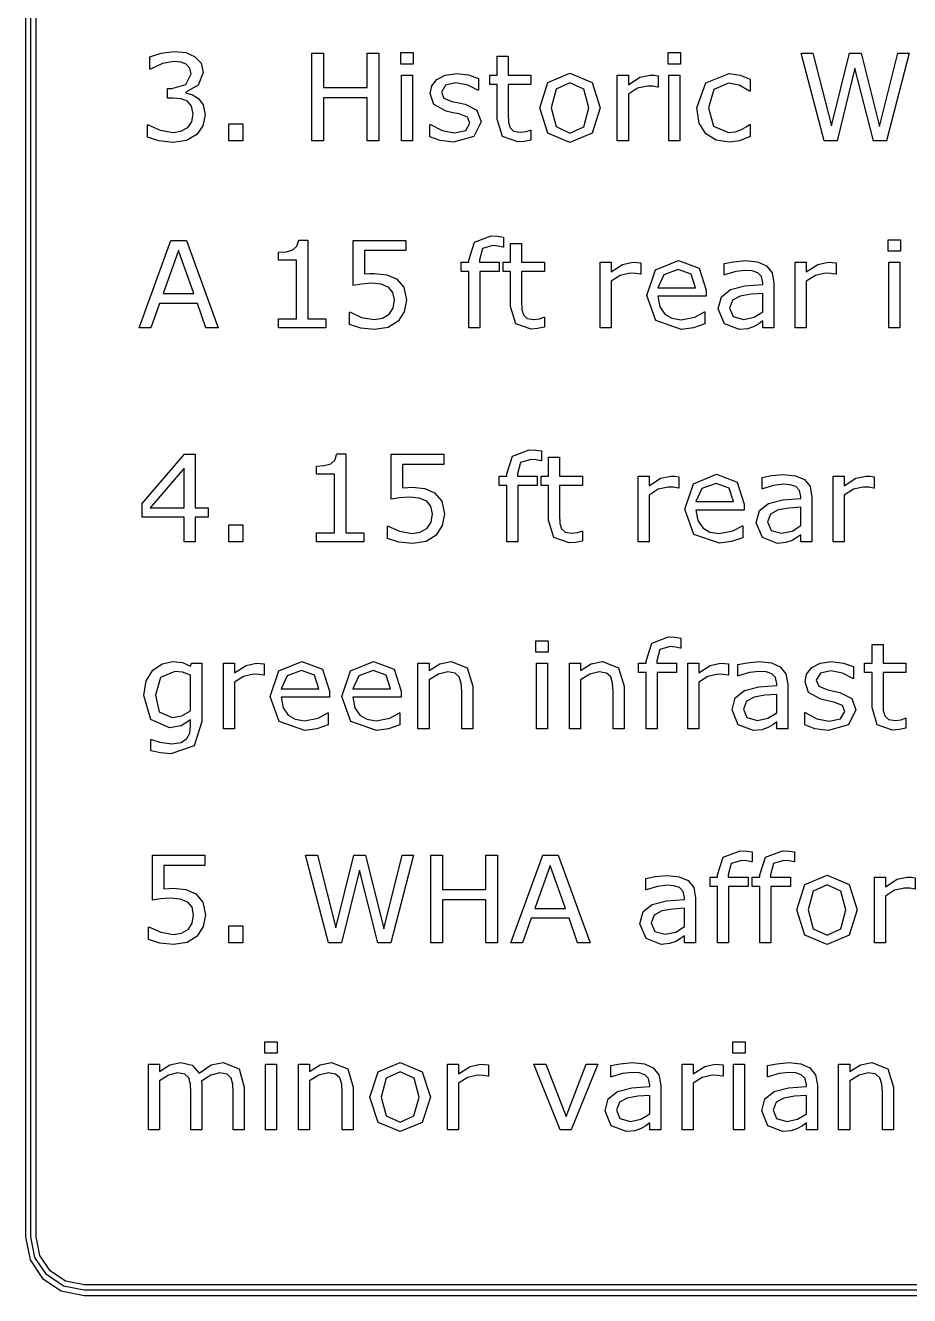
# Model space of a CAD drawing. Extents: x -17 to 192, y 167 to 459.
# Drawn here: x 4.66 to 22.17, y 238.02 to 263.16 of the extents above; entities that cross this region are included whole.
import ezdxf

# ---------------------------------------------------------------- set-up
doc = ezdxf.new("R2010")
doc.units = 0

msp = doc.modelspace()

# ---------------------------------------------------------------- linework, layer by layer
at = {"layer": 'Layer 1', "color": 7}
for points in [[(5.820826, 285.32699), (5.367594, 285.235512), (4.997523, 284.986025), (4.748036, 284.615954), (4.656557, 284.162722), (4.656557, 239.183612), (4.748036, 238.73038), (4.997523, 238.360309), (5.367594, 238.110822), (5.820826, 238.019344), (85.195726, 238.019344), (85.648958, 238.110822), (86.019029, 238.360309), (86.268516, 238.73038), (86.359994, 239.183612), (86.359994, 284.162722), (86.268516, 284.615954), (86.019029, 284.986025), (85.648958, 285.235512), (85.195726, 285.32699), (5.820826, 285.32699)], [(5.820826, 285.221054), (85.195726, 285.221054), (85.608442, 285.13814), (85.94476, 284.911756), (86.171144, 284.575438), (86.254058, 284.162722), (86.254058, 239.183612), (86.171144, 238.770896), (85.94476, 238.434578), (85.608442, 238.208194), (85.195726, 238.12528), (5.820826, 238.12528), (5.40811, 238.208194), (5.071792, 238.434578), (4.845408, 238.770896), (4.762494, 239.183612), (4.762494, 284.162722), (4.845408, 284.575438), (5.071792, 284.911756), (5.40811, 285.13814), (5.820826, 285.221054), (5.820826, 285.221054)], [(5.820826, 285.115118), (85.195726, 285.115118), (85.567927, 285.040769), (85.870492, 284.837488), (86.073773, 284.534923), (86.148122, 284.162722), (86.148122, 239.183612), (86.073773, 238.811411), (85.870492, 238.508846), (85.567927, 238.305565), (85.195726, 238.231216), (5.820826, 238.231216), (5.448625, 238.305565), (5.14606, 238.508846), (4.942779, 238.811411), (4.868431, 239.183612), (4.868431, 284.162722), (4.942779, 284.534923), (5.14606, 284.837488), (5.448625, 285.040769), (5.820826, 285.115118), (5.820826, 285.115118)], [(8.086059, 261.713087), (8.177914, 261.587514), (8.213959, 261.392177), (8.170938, 261.174748), (8.050015, 261.002666), (7.844214, 260.881744), (7.586091, 260.843374), (7.302387, 260.878256), (7.073332, 260.95267), (7.073332, 261.195677), (7.090773, 261.195677), (7.323317, 261.087544), (7.58144, 261.044523), (7.737245, 261.068944), (7.870957, 261.141032), (7.950022, 261.253816), (7.976764, 261.409621), (7.946534, 261.563098), (7.865143, 261.659604), (7.738407, 261.708439), (7.577952, 261.722382), (7.473307, 261.722382), (7.473307, 261.915393), (7.554698, 261.915393), (7.836076, 261.988643), (7.941883, 262.20491), (7.91514, 262.314204), (7.840726, 262.392108), (7.733756, 262.433965), (7.604695, 262.44558), (7.369826, 262.406049), (7.134957, 262.294426), (7.123328, 262.294426), (7.123328, 262.537435), (7.343082, 262.611849), (7.610507, 262.646732), (7.833749, 262.623475), (8.008157, 262.549061), (8.134893, 262.414185), (8.177913, 262.229313), (8.075594, 261.977004), (7.836074, 261.842127), (7.836074, 261.825855), (7.963973, 261.786321), (8.086059, 261.713071), (8.086059, 261.713087)], [(11.653279, 260.879418), (11.423061, 260.879418), (11.423061, 261.727039), (10.559161, 261.727039), (10.559161, 260.879418), (10.328943, 260.879418), (10.328943, 262.610706), (10.559161, 262.610706), (10.559161, 261.931678), (11.423061, 261.931678), (11.423061, 262.610706), (11.653279, 262.610706), (11.653279, 260.879418)], [(12.335795, 262.395603), (12.089299, 262.395603), (12.089299, 262.622332), (12.335795, 262.622332), (12.335795, 262.395603)], [(14.66937, 260.891046), (14.534495, 260.864302), (14.405433, 260.853851), (14.103127, 260.960822), (13.999645, 261.303822), (13.999645, 261.994479), (13.851979, 261.994479), (13.851979, 262.178187), (13.999645, 262.178187), (13.999645, 262.551421), (14.218236, 262.551421), (14.218236, 262.178187), (14.66937, 262.178187), (14.66937, 261.994479), (14.218236, 261.994479), (14.218236, 261.402655), (14.222887, 261.242198), (14.255443, 261.13523), (14.325206, 261.066629), (14.462407, 261.0457), (14.574028, 261.060808), (14.657744, 261.08755), (14.669372, 261.08755), (14.66937, 260.891046)], [(17.629651, 262.395603), (17.383155, 262.395603), (17.383155, 262.622332), (17.629651, 262.622332), (17.629651, 262.395603)], [(22.158439, 262.610706), (21.708467, 260.879418), (21.449181, 260.879418), (21.08525, 262.316538), (20.729458, 260.879418), (20.475985, 260.879418), (20.017874, 262.610706), (20.253906, 262.610706), (20.617837, 261.171261), (20.975954, 262.610706), (21.209661, 262.610706), (21.571266, 261.157307), (21.932871, 262.610706), (22.158439, 262.610706)], [(12.321842, 260.879418), (12.103251, 260.879418), (12.103251, 262.178174), (12.321842, 262.178174), (12.321842, 260.879418)], [(13.682222, 261.253814), (13.534557, 260.961971), (13.13342, 260.848025), (12.86832, 260.881744), (12.66717, 260.957319), (12.66717, 261.202654), (12.678798, 261.202654), (12.909016, 261.078242), (13.152024, 261.032897), (13.377592, 261.079406), (13.458982, 261.225908), (13.414799, 261.342179), (13.245042, 261.409619), (13.122956, 261.43404), (12.986918, 261.464271), (12.74391, 261.596822), (12.672984, 261.813086), (12.705541, 261.96424), (12.806697, 262.090975), (12.971803, 262.177018), (13.19737, 262.209572), (13.432239, 262.180505), (13.631064, 262.111904), (13.631064, 261.878198), (13.619436, 261.878198), (13.41596, 261.981681), (13.181091, 262.0247), (12.978778, 261.978192), (12.896225, 261.842154), (12.946222, 261.721231), (13.104351, 261.654956), (13.239227, 261.62705), (13.3648, 261.601465), (13.59967, 261.481707), (13.682222, 261.253814), (13.682222, 261.253814)], [(16.040215, 261.528215), (15.877435, 261.027084), (15.441415, 260.843374), (15.003071, 261.027084), (14.841453, 261.528215), (15.003071, 262.029346), (15.441415, 262.214218), (15.877435, 262.029346), (16.040215, 261.528215), (16.040215, 261.528215)], [(15.814648, 261.528215), (15.715817, 261.902611), (15.441415, 262.025859), (15.164688, 261.902611), (15.06702, 261.528215), (15.165851, 261.157307), (15.441415, 261.031733), (15.714654, 261.156145), (15.814648, 261.528215), (15.814648, 261.528215)], [(17.188981, 261.939816), (17.177353, 261.939816), (17.08201, 261.956088), (16.973877, 261.961909), (16.77854, 261.916562), (16.597156, 261.801453), (16.597156, 260.879418), (16.378566, 260.879418), (16.378566, 262.178174), (16.597157, 262.178174), (16.597157, 261.986325), (16.826213, 262.133991), (17.029688, 262.178174), (17.112242, 262.174681), (17.188981, 262.16423), (17.188981, 261.939816)], [(17.615699, 260.879418), (17.397107, 260.879418), (17.397107, 262.178174), (17.615699, 262.178174), (17.615699, 260.879418)], [(19.008635, 260.960809), (18.800508, 260.879418), (18.592382, 260.850351), (18.334258, 260.891046), (18.133108, 261.016618), (18.001721, 261.228234), (17.955212, 261.527051), (18.12962, 262.02702), (18.592382, 262.208405), (18.810973, 262.177012), (19.008635, 262.100273), (19.008635, 261.857264), (18.997009, 261.857264), (18.790045, 261.977025), (18.583081, 262.018882), (18.288914, 261.893308), (18.181943, 261.527051), (18.286588, 261.165445), (18.583081, 261.039874), (18.717957, 261.05731), (18.841205, 261.102657), (18.930734, 261.153817), (18.997009, 261.20149), (19.008635, 261.20149), (19.008635, 260.960809)], [(8.965075, 260.879418), (8.687185, 260.879418), (8.687185, 261.210792), (8.965075, 261.210792), (8.965075, 260.879418)], [(14.122893, 258.772832), (14.111264, 258.772832), (14.017084, 258.79376), (13.914765, 258.805376), (13.710127, 258.74259), (13.64734, 258.518184), (13.64734, 258.474001), (14.041501, 258.474001), (14.041501, 258.290293), (13.654317, 258.290293), (13.654317, 257.175256), (13.435726, 257.175256), (13.435726, 258.290304), (13.288061, 258.290304), (13.288061, 258.474012), (13.435726, 258.474012), (13.435726, 258.517033), (13.550835, 258.871662), (13.883373, 258.996074), (14.01476, 258.989089), (14.122893, 258.972817), (14.122893, 258.772832)], [(8.476733, 257.175256), (8.231399, 257.175256), (8.061642, 257.657784), (7.312852, 257.657784), (7.143095, 257.175256), (6.909389, 257.175256), (7.539582, 258.906544), (7.84654, 258.906544), (8.476733, 257.175256)], [(10.604507, 257.175256), (9.667356, 257.175256), (9.667356, 257.35199), (10.027799, 257.35199), (10.027799, 258.512382), (9.667356, 258.512382), (9.667356, 258.670512), (9.824323, 258.682128), (9.95106, 258.718172), (10.034775, 258.791424), (10.07082, 258.912347), (10.251041, 258.912347), (10.251041, 257.351979), (10.604507, 257.351979), (10.604507, 257.175256)], [(12.203245, 257.725221), (12.159062, 257.49384), (12.038139, 257.307807), (11.838151, 257.182233), (11.570726, 257.139212), (11.297487, 257.169443), (11.075408, 257.240367), (11.075408, 257.485702), (11.091685, 257.485702), (11.314927, 257.382221), (11.566074, 257.340361), (11.725367, 257.363618), (11.86373, 257.445009), (11.94047, 257.56477), (11.967212, 257.726388), (11.935819, 257.877541), (11.85094, 257.976371), (11.703275, 258.037995), (11.510264, 258.056595), (11.312602, 258.042652), (11.149821, 258.014746), (11.149821, 258.906552), (12.191617, 258.906552), (12.191617, 258.703075), (11.374226, 258.703075), (11.374226, 258.242639), (11.476545, 258.249624), (11.567237, 258.252006), (11.813733, 258.227585), (12.007907, 258.143868), (12.152084, 257.978763), (12.203244, 257.72529), (12.203245, 257.725221)], [(14.935633, 257.186884), (14.800757, 257.16014), (14.671696, 257.149689), (14.369389, 257.25666), (14.265907, 257.59966), (14.265907, 258.290317), (14.118242, 258.290317), (14.118242, 258.474025), (14.265907, 258.474025), (14.265907, 258.847259), (14.484498, 258.847259), (14.484498, 258.474025), (14.935633, 258.474025), (14.935633, 258.290317), (14.484498, 258.290317), (14.484498, 257.698493), (14.48915, 257.538036), (14.521706, 257.431068), (14.591469, 257.362467), (14.728669, 257.341538), (14.84029, 257.356646), (14.924006, 257.383388), (14.935632, 257.383388), (14.935633, 257.186884)], [(21.989844, 258.691441), (21.743348, 258.691441), (21.743348, 258.91817), (21.989844, 258.91817), (21.989844, 258.691441)], [(7.990717, 257.855446), (7.687247, 258.705392), (7.382615, 257.855446), (7.990717, 257.855446)], [(16.847142, 258.235654), (16.835513, 258.235654), (16.74017, 258.251926), (16.632037, 258.257747), (16.436701, 258.2124), (16.255317, 258.097291), (16.255317, 257.175256), (16.036726, 257.175256), (16.036726, 258.474012), (16.255318, 258.474012), (16.255318, 258.282163), (16.484374, 258.429829), (16.687849, 258.474012), (16.770402, 258.470519), (16.847142, 258.460068), (16.847142, 258.235654)], [(18.140084, 257.801961), (17.183167, 257.801961), (17.219211, 257.592673), (17.318043, 257.447332), (17.461057, 257.363615), (17.644766, 257.335712), (17.911029, 257.388034), (18.102877, 257.492679), (18.114503, 257.492679), (18.114503, 257.254321), (17.888936, 257.176418), (17.647091, 257.145025), (17.142471, 257.319433), (16.961087, 257.817076), (17.134332, 258.322858), (17.592443, 258.510056), (17.997069, 258.356577), (18.140083, 257.920557), (18.140084, 257.801961)], [(19.480699, 257.175256), (19.26327, 257.175256), (19.26327, 257.31362), (19.184205, 257.257809), (19.088863, 257.201997), (18.963289, 257.157815), (18.79702, 257.139215), (18.499364, 257.255486), (18.377279, 257.55198), (18.440066, 257.790337), (18.62145, 257.934514), (18.906316, 258.005441), (19.26327, 258.033344), (19.26327, 258.067065), (19.236528, 258.190313), (19.162114, 258.26705), (19.050493, 258.303097), (18.914455, 258.31241), (18.722606, 258.289153), (18.504015, 258.224042), (18.492389, 258.224042), (18.492389, 258.44612), (18.677262, 258.484489), (18.915619, 258.505418), (19.153976, 258.482161), (19.330709, 258.405421), (19.44233, 258.267058), (19.4807, 258.056606), (19.480699, 257.175256)], [(20.712017, 258.235654), (20.700389, 258.235654), (20.605046, 258.251926), (20.496913, 258.257747), (20.301576, 258.2124), (20.120192, 258.097291), (20.120192, 257.175256), (19.901603, 257.175256), (19.901603, 258.474012), (20.120194, 258.474012), (20.120194, 258.282163), (20.349249, 258.429829), (20.552725, 258.474012), (20.635278, 258.470519), (20.712017, 258.460068), (20.712017, 258.235654)], [(21.975892, 257.175256), (21.757301, 257.175256), (21.757301, 258.474012), (21.975892, 258.474012), (21.975892, 257.175256)], [(17.927307, 257.969391), (17.840103, 258.235654), (17.580817, 258.329835), (17.300602, 258.226354), (17.183167, 257.969391), (17.927307, 257.969391)], [(19.26327, 257.495005), (19.26327, 257.85661), (19.027238, 257.839174), (18.813298, 257.805456), (18.660982, 257.721739), (18.602846, 257.567098), (18.670284, 257.398503), (18.876085, 257.342692), (19.086537, 257.386875), (19.26327, 257.49501), (19.26327, 257.495005)], [(14.875171, 254.539504), (14.863543, 254.539504), (14.769363, 254.560432), (14.667044, 254.572048), (14.462405, 254.509262), (14.399618, 254.284856), (14.399618, 254.240673), (14.79378, 254.240673), (14.79378, 254.056965), (14.406596, 254.056965), (14.406596, 252.941928), (14.188005, 252.941928), (14.188005, 254.056976), (14.04034, 254.056976), (14.04034, 254.240684), (14.188005, 254.240684), (14.188005, 254.283705), (14.303114, 254.638334), (14.635652, 254.762746), (14.767039, 254.755761), (14.875171, 254.739489), (14.875171, 254.539504)], [(8.277908, 253.429107), (8.020947, 253.429107), (8.020947, 252.941928), (7.797706, 252.941928), (7.797706, 253.429107), (6.968687, 253.429107), (6.968687, 253.696532), (7.807007, 254.673216), (8.020947, 254.673216), (8.020947, 253.615141), (8.277908, 253.615141), (8.277908, 253.429107)], [(11.356786, 252.941928), (10.419635, 252.941928), (10.419635, 253.118662), (10.780078, 253.118662), (10.780078, 254.279054), (10.419635, 254.279054), (10.419635, 254.437184), (10.576602, 254.4488), (10.703338, 254.484844), (10.787054, 254.558096), (10.823098, 254.679019), (11.00332, 254.679019), (11.00332, 253.118651), (11.356786, 253.118651), (11.356786, 252.941928)], [(12.955524, 253.491893), (12.91134, 253.260512), (12.790418, 253.074479), (12.59043, 252.948905), (12.323005, 252.905884), (12.049766, 252.936115), (11.827687, 253.007039), (11.827687, 253.252374), (11.843964, 253.252374), (12.067206, 253.148893), (12.318353, 253.107033), (12.477646, 253.13029), (12.616009, 253.211681), (12.692748, 253.331442), (12.719491, 253.49306), (12.688098, 253.644213), (12.603219, 253.743043), (12.455554, 253.804667), (12.262543, 253.823267), (12.064881, 253.809324), (11.9021, 253.781418), (11.9021, 254.673224), (12.943896, 254.673224), (12.943896, 254.469747), (12.126506, 254.469747), (12.126506, 254.009311), (12.228825, 254.016296), (12.319517, 254.018678), (12.566013, 253.994257), (12.760187, 253.91054), (12.904364, 253.745435), (12.955524, 253.491962), (12.955524, 253.491893)], [(15.687912, 252.953556), (15.553036, 252.926812), (15.423974, 252.916361), (15.121668, 253.023332), (15.018186, 253.366332), (15.018186, 254.056989), (14.870521, 254.056989), (14.870521, 254.240697), (15.018186, 254.240697), (15.018186, 254.613931), (15.236777, 254.613931), (15.236777, 254.240697), (15.687912, 254.240697), (15.687912, 254.056989), (15.236777, 254.056989), (15.236777, 253.465165), (15.241428, 253.304708), (15.273984, 253.19774), (15.343747, 253.129139), (15.480948, 253.10821), (15.592569, 253.123318), (15.676285, 253.15006), (15.687913, 253.15006), (15.687912, 252.953556)], [(7.797706, 253.615141), (7.797706, 254.396489), (7.126817, 253.615141), (7.797706, 253.615141)], [(17.59942, 254.002326), (17.587795, 254.002326), (17.492452, 254.018598), (17.384319, 254.024419), (17.188982, 253.979072), (17.007598, 253.863963), (17.007598, 252.941928), (16.789006, 252.941928), (16.789006, 254.240684), (17.007597, 254.240684), (17.007597, 254.048835), (17.236652, 254.196501), (17.440128, 254.240684), (17.522681, 254.237191), (17.59942, 254.22674), (17.59942, 254.002326)], [(18.892363, 253.568633), (17.935446, 253.568633), (17.97149, 253.359345), (18.070321, 253.214004), (18.213336, 253.130287), (18.397045, 253.102384), (18.663308, 253.154706), (18.855156, 253.259351), (18.866782, 253.259351), (18.866782, 253.020993), (18.641215, 252.94309), (18.399369, 252.911697), (17.894749, 253.086105), (17.713365, 253.583748), (17.88661, 254.08953), (18.344722, 254.276728), (18.749348, 254.123249), (18.892362, 253.687229), (18.892363, 253.568633)], [(20.232977, 252.941928), (20.015549, 252.941928), (20.015549, 253.080292), (19.936484, 253.024481), (19.841141, 252.968669), (19.715568, 252.924487), (19.549299, 252.905887), (19.251643, 253.022158), (19.129558, 253.318652), (19.192344, 253.557009), (19.373728, 253.701186), (19.658594, 253.772113), (20.015549, 253.800016), (20.015549, 253.833737), (19.988806, 253.956985), (19.914392, 254.033722), (19.802772, 254.069769), (19.666734, 254.079082), (19.474885, 254.055825), (19.256294, 253.990714), (19.244665, 253.990714), (19.244665, 254.212792), (19.429538, 254.251161), (19.667895, 254.27209), (19.906252, 254.248833), (20.082985, 254.172093), (20.194606, 254.03373), (20.232976, 253.823278), (20.232977, 252.941928)], [(21.464296, 254.002326), (21.45267, 254.002326), (21.357327, 254.018598), (21.249194, 254.024419), (21.053858, 253.979072), (20.872474, 253.863963), (20.872474, 252.941928), (20.653883, 252.941928), (20.653883, 254.240684), (20.872474, 254.240684), (20.872474, 254.048835), (21.101529, 254.196501), (21.305005, 254.240684), (21.387558, 254.237191), (21.464297, 254.22674), (21.464296, 254.002326)], [(18.679586, 253.736063), (18.592382, 254.002326), (18.333096, 254.096507), (18.05288, 253.993026), (17.935446, 253.736063), (18.679586, 253.736063)], [(20.015549, 253.261677), (20.015549, 253.623282), (19.779517, 253.605846), (19.565577, 253.572128), (19.413261, 253.488411), (19.355125, 253.33377), (19.422563, 253.165175), (19.628364, 253.109364), (19.838816, 253.153547), (20.015549, 253.261682), (20.015549, 253.261677)], [(8.965075, 252.941928), (8.687185, 252.941928), (8.687185, 253.273302), (8.965075, 253.273302), (8.965075, 252.941928)], [(15.010047, 250.753951), (14.76355, 250.753951), (14.76355, 250.98068), (15.010047, 250.98068), (15.010047, 250.753951)], [(17.634302, 250.835342), (17.622676, 250.835342), (17.528496, 250.85627), (17.426177, 250.867886), (17.221538, 250.8051), (17.158752, 250.580694), (17.158752, 250.536511), (17.552913, 250.536511), (17.552913, 250.352803), (17.165726, 250.352803), (17.165726, 249.237766), (16.947135, 249.237766), (16.947135, 250.352814), (16.79947, 250.352814), (16.79947, 250.536522), (16.947135, 250.536522), (16.947135, 250.579543), (17.062245, 250.934172), (17.394782, 251.058584), (17.526169, 251.051599), (17.634302, 251.035327), (17.634302, 250.835342)], [(22.092164, 249.249394), (21.957288, 249.22265), (21.828227, 249.212199), (21.52592, 249.31917), (21.422438, 249.66217), (21.422438, 250.352827), (21.274773, 250.352827), (21.274773, 250.536535), (21.422438, 250.536535), (21.422438, 250.909769), (21.641029, 250.909769), (21.641029, 250.536535), (22.092164, 250.536535), (22.092164, 250.352827), (21.641029, 250.352827), (21.641029, 249.761003), (21.64568, 249.600546), (21.678237, 249.493578), (21.748, 249.424977), (21.8852, 249.404048), (21.996821, 249.419156), (22.080537, 249.445898), (22.092163, 249.445898), (22.092164, 249.249394)], [(8.147684, 249.385432), (7.997693, 248.900579), (7.536094, 248.745935), (7.333781, 248.761043), (7.14077, 248.801739), (7.14077, 249.02498), (7.152398, 249.02498), (7.322155, 248.973821), (7.554699, 248.942428), (7.739571, 248.969169), (7.853517, 249.043583), (7.911653, 249.15288), (7.929095, 249.295895), (7.929095, 249.414492), (7.739571, 249.295895), (7.510516, 249.257525), (7.140772, 249.424956), (7.004733, 249.899345), (7.051242, 250.187698), (7.180304, 250.39815), (7.364013, 250.52605), (7.579116, 250.572558), (7.767477, 250.549301), (7.929095, 250.4807), (7.943046, 250.536511), (8.147685, 250.536511), (8.147684, 249.385432)], [(9.388304, 250.298164), (9.376675, 250.298164), (9.281333, 250.314436), (9.1732, 250.320257), (8.977863, 250.27491), (8.796479, 250.159801), (8.796479, 249.237766), (8.577889, 249.237766), (8.577889, 250.536522), (8.79648, 250.536522), (8.79648, 250.344673), (9.025536, 250.492339), (9.229012, 250.536522), (9.311565, 250.533029), (9.388304, 250.522578), (9.388304, 250.298164)], [(10.681247, 249.864471), (9.72433, 249.864471), (9.760374, 249.655183), (9.859205, 249.509842), (10.002219, 249.426125), (10.185929, 249.398222), (10.452191, 249.450544), (10.64404, 249.555189), (10.655668, 249.555189), (10.655668, 249.316831), (10.430101, 249.238928), (10.188256, 249.207535), (9.683636, 249.381943), (9.502252, 249.879586), (9.675497, 250.385368), (10.133608, 250.572566), (10.538234, 250.419087), (10.681248, 249.983067), (10.681247, 249.864471)], [(12.099763, 249.864471), (11.142846, 249.864471), (11.17889, 249.655183), (11.277721, 249.509842), (11.420736, 249.426125), (11.604445, 249.398222), (11.870708, 249.450544), (12.062556, 249.555189), (12.074184, 249.555189), (12.074184, 249.316831), (11.848617, 249.238928), (11.606771, 249.207535), (11.102152, 249.381943), (10.920768, 249.879586), (11.094013, 250.385368), (11.552124, 250.572566), (11.95675, 250.419087), (12.099764, 249.983067), (12.099763, 249.864471)], [(13.517117, 249.237766), (13.298526, 249.237766), (13.298526, 249.977254), (13.288061, 250.144685), (13.249692, 250.267933), (13.165976, 250.340024), (13.024124, 250.364445), (12.836927, 250.320262), (12.649729, 250.207479), (12.649729, 249.237766), (12.431138, 249.237766), (12.431138, 250.536522), (12.649729, 250.536522), (12.649729, 250.392345), (12.861344, 250.524896), (13.085748, 250.572566), (13.406658, 250.445831), (13.517117, 250.080738), (13.517117, 249.237766)], [(14.996094, 249.237766), (14.777503, 249.237766), (14.777503, 250.536522), (14.996094, 250.536522), (14.996094, 249.237766)], [(16.514604, 249.237766), (16.296013, 249.237766), (16.296013, 249.977254), (16.285549, 250.144685), (16.247179, 250.267933), (16.163464, 250.340024), (16.021612, 250.364445), (15.834414, 250.320262), (15.647217, 250.207479), (15.647217, 249.237766), (15.428626, 249.237766), (15.428626, 250.536522), (15.647217, 250.536522), (15.647217, 250.392345), (15.858831, 250.524896), (16.083236, 250.572566), (16.404146, 250.445831), (16.514604, 250.080738), (16.514604, 249.237766)], [(18.58308, 250.298164), (18.571452, 250.298164), (18.476109, 250.314436), (18.367976, 250.320257), (18.172639, 250.27491), (17.991255, 250.159801), (17.991255, 249.237766), (17.772664, 249.237766), (17.772664, 250.536522), (17.991255, 250.536522), (17.991255, 250.344673), (18.220311, 250.492339), (18.423787, 250.536522), (18.506339, 250.533029), (18.583079, 250.522578), (18.58308, 250.298164)], [(19.756263, 249.237766), (19.538834, 249.237766), (19.538834, 249.37613), (19.45977, 249.320319), (19.364427, 249.264507), (19.238853, 249.220325), (19.072584, 249.201725), (18.774928, 249.317996), (18.652843, 249.61449), (18.71563, 249.852847), (18.897014, 249.997024), (19.18188, 250.067951), (19.538834, 250.095854), (19.538834, 250.129575), (19.512092, 250.252823), (19.437678, 250.32956), (19.326057, 250.365607), (19.190019, 250.37492), (18.99817, 250.351663), (18.779579, 250.286552), (18.767954, 250.286552), (18.767954, 250.50863), (18.952826, 250.546999), (19.191183, 250.567928), (19.42954, 250.544671), (19.606273, 250.467931), (19.717894, 250.329568), (19.756264, 250.119116), (19.756263, 249.237766)], [(21.105016, 249.612162), (20.957351, 249.320319), (20.556213, 249.206373), (20.291113, 249.240092), (20.089963, 249.315667), (20.089963, 249.561002), (20.101591, 249.561002), (20.33181, 249.43659), (20.574818, 249.391245), (20.800385, 249.437754), (20.881775, 249.584256), (20.837592, 249.700527), (20.667835, 249.767967), (20.54575, 249.792388), (20.409712, 249.822619), (20.166704, 249.95517), (20.095778, 250.171434), (20.128334, 250.322588), (20.22949, 250.449323), (20.394596, 250.535366), (20.620164, 250.56792), (20.855033, 250.538853), (21.053858, 250.470252), (21.053858, 250.236546), (21.042232, 250.236546), (20.838756, 250.340029), (20.603887, 250.383048), (20.401574, 250.33654), (20.319021, 250.200502), (20.369018, 250.079579), (20.527148, 250.013304), (20.662023, 249.985398), (20.787597, 249.959813), (21.022466, 249.840055), (21.105019, 249.612162), (21.105016, 249.612162)], [(7.929093, 249.59472), (7.929093, 250.302816), (7.766312, 250.358627), (7.617484, 250.376063), (7.333781, 250.255138), (7.230299, 249.903999), (7.307038, 249.572625), (7.561674, 249.459841), (7.752359, 249.495885), (7.929093, 249.594715), (7.929093, 249.59472)], [(10.468469, 250.031901), (10.381265, 250.298164), (10.121979, 250.392345), (9.841764, 250.288864), (9.72433, 250.031901), (10.468469, 250.031901)], [(11.886986, 250.031901), (11.799782, 250.298164), (11.540496, 250.392345), (11.26028, 250.288864), (11.142846, 250.031901), (11.886986, 250.031901)], [(19.538834, 249.557515), (19.538834, 249.91912), (19.302803, 249.901684), (19.088863, 249.867966), (18.936546, 249.784249), (18.87841, 249.629608), (18.945848, 249.461013), (19.151649, 249.405202), (19.362101, 249.449385), (19.538834, 249.55752), (19.538834, 249.557515)], [(8.224423, 245.554403), (8.18024, 245.323022), (8.059317, 245.136989), (7.85933, 245.011415), (7.591904, 244.968394), (7.318666, 244.998625), (7.096586, 245.069549), (7.096586, 245.314884), (7.112863, 245.314884), (7.336105, 245.211403), (7.587252, 245.169543), (7.746545, 245.1928), (7.884908, 245.274191), (7.961648, 245.393952), (7.98839, 245.55557), (7.956997, 245.706723), (7.872118, 245.805553), (7.724453, 245.867177), (7.531442, 245.885777), (7.33378, 245.871834), (7.170999, 245.843928), (7.170999, 246.735734), (8.212795, 246.735734), (8.212795, 246.532257), (7.395404, 246.532257), (7.395404, 246.071821), (7.497723, 246.078806), (7.588415, 246.081188), (7.834911, 246.056767), (8.029085, 245.97305), (8.173262, 245.807945), (8.224422, 245.554472), (8.224423, 245.554403)], [(12.343934, 246.735726), (11.893962, 245.004438), (11.634676, 245.004438), (11.270745, 246.441558), (10.914953, 245.004438), (10.66148, 245.004438), (10.20337, 246.735726), (10.439401, 246.735726), (10.803332, 245.296281), (11.161449, 246.735726), (11.395156, 246.735726), (11.756761, 245.282327), (12.118367, 246.735726), (12.343934, 246.735726)], [(14.007784, 245.004438), (13.777565, 245.004438), (13.777565, 245.852059), (12.913666, 245.852059), (12.913666, 245.004438), (12.683448, 245.004438), (12.683448, 246.735726), (12.913666, 246.735726), (12.913666, 246.056698), (13.777565, 246.056698), (13.777565, 246.735726), (14.007784, 246.735726), (14.007784, 245.004438)], [(15.837902, 245.004438), (15.592569, 245.004438), (15.422812, 245.486966), (14.674021, 245.486966), (14.504264, 245.004438), (14.270558, 245.004438), (14.900751, 246.735726), (15.207709, 246.735726), (15.837902, 245.004438)], [(19.04933, 246.602014), (19.037702, 246.602014), (18.943522, 246.622942), (18.841202, 246.634558), (18.636564, 246.571772), (18.573777, 246.347366), (18.573777, 246.303183), (18.967939, 246.303183), (18.967939, 246.119475), (18.580754, 246.119475), (18.580754, 245.004438), (18.362164, 245.004438), (18.362164, 246.119486), (18.214498, 246.119486), (18.214498, 246.303194), (18.362164, 246.303194), (18.362164, 246.346215), (18.477273, 246.700844), (18.80981, 246.825256), (18.941197, 246.818271), (19.04933, 246.801999), (19.04933, 246.602014)], [(19.886487, 246.602014), (19.874861, 246.602014), (19.780681, 246.622942), (19.678362, 246.634558), (19.473723, 246.571772), (19.410937, 246.347366), (19.410937, 246.303183), (19.805098, 246.303183), (19.805098, 246.119475), (19.417912, 246.119475), (19.417912, 245.004438), (19.199321, 245.004438), (19.199321, 246.119486), (19.051656, 246.119486), (19.051656, 246.303194), (19.199321, 246.303194), (19.199321, 246.346215), (19.31443, 246.700844), (19.646967, 246.825256), (19.778354, 246.818271), (19.886487, 246.801999), (19.886487, 246.602014)], [(15.351886, 245.684628), (15.048417, 246.534574), (14.743784, 245.684628), (15.351886, 245.684628)], [(17.929632, 245.004438), (17.712204, 245.004438), (17.712204, 245.142802), (17.633139, 245.086991), (17.537796, 245.031179), (17.412223, 244.986997), (17.245954, 244.968397), (16.948298, 245.084668), (16.826213, 245.381162), (16.889, 245.619519), (17.070383, 245.763696), (17.35525, 245.834623), (17.712204, 245.862526), (17.712204, 245.896247), (17.685461, 246.019495), (17.611047, 246.096232), (17.499426, 246.132279), (17.363388, 246.141592), (17.17154, 246.118335), (16.952949, 246.053224), (16.941321, 246.053224), (16.941321, 246.275302), (17.126193, 246.313671), (17.36455, 246.3346), (17.602908, 246.311343), (17.779641, 246.234603), (17.891261, 246.09624), (17.929631, 245.885788), (17.929632, 245.004438)], [(21.131758, 245.653235), (20.968978, 245.152104), (20.532958, 244.968394), (20.094614, 245.152104), (19.932996, 245.653235), (20.094614, 246.154366), (20.532958, 246.339238), (20.968978, 246.154366), (21.131758, 245.653235), (21.131758, 245.653235)], [(20.906191, 245.653235), (20.80736, 246.027631), (20.532958, 246.150879), (20.256232, 246.027631), (20.158563, 245.653235), (20.257394, 245.282327), (20.532958, 245.156753), (20.806197, 245.281165), (20.906191, 245.653235), (20.906191, 245.653235)], [(22.280524, 246.064836), (22.268896, 246.064836), (22.173553, 246.081108), (22.06542, 246.086929), (21.870083, 246.041582), (21.688699, 245.926473), (21.688699, 245.004438), (21.470108, 245.004438), (21.470108, 246.303194), (21.688699, 246.303194), (21.688699, 246.111345), (21.917755, 246.259011), (22.12123, 246.303194), (22.203783, 246.299701), (22.280523, 246.28925), (22.280524, 246.064836)], [(17.712204, 245.324187), (17.712204, 245.685792), (17.476172, 245.668356), (17.262232, 245.634638), (17.109916, 245.550921), (17.05178, 245.39628), (17.119218, 245.227685), (17.325019, 245.171874), (17.535471, 245.216057), (17.712204, 245.324192), (17.712204, 245.324187)], [(8.965075, 245.004438), (8.687185, 245.004438), (8.687185, 245.335812), (8.965075, 245.335812), (8.965075, 245.004438)], [(18.913292, 242.816461), (18.666796, 242.816461), (18.666796, 243.04319), (18.913292, 243.04319), (18.913292, 242.816461)], [(8.989492, 241.300276), (8.770901, 241.300276), (8.770901, 242.039764), (8.762762, 242.201382), (8.731368, 242.325794), (8.654629, 242.40137), (8.510452, 242.426955), (8.326742, 242.380447), (8.143033, 242.264176), (8.148846, 242.201387), (8.151174, 242.131625), (8.151174, 241.300276), (7.932583, 241.300276), (7.932583, 242.039764), (7.924444, 242.202546), (7.893051, 242.326956), (7.816312, 242.40137), (7.672134, 242.426955), (7.491913, 242.382772), (7.312855, 242.269989), (7.312855, 241.300276), (7.094263, 241.300276), (7.094263, 242.599032), (7.312855, 242.599032), (7.312855, 242.454855), (7.51633, 242.587406), (7.733758, 242.635076), (7.958163, 242.579265), (8.096527, 242.424624), (8.338372, 242.58508), (8.572078, 242.635076), (8.887175, 242.504851), (8.989494, 242.143248), (8.989492, 241.300276)], [(11.149822, 241.300276), (10.931231, 241.300276), (10.931231, 242.039764), (10.920767, 242.207195), (10.882397, 242.330443), (10.798681, 242.402534), (10.65683, 242.426955), (10.469632, 242.382772), (10.282434, 242.269989), (10.282434, 241.300276), (10.063843, 241.300276), (10.063843, 242.599032), (10.282434, 242.599032), (10.282434, 242.454855), (10.494049, 242.587406), (10.718454, 242.635076), (11.039364, 242.508341), (11.149822, 242.143248), (11.149822, 241.300276)], [(12.677634, 241.949073), (12.514853, 241.447942), (12.078834, 241.264232), (11.640489, 241.447942), (11.478872, 241.949073), (11.640489, 242.450204), (12.078834, 242.635076), (12.514853, 242.450204), (12.677634, 241.949073), (12.677634, 241.949073)], [(17.241303, 241.300276), (17.023875, 241.300276), (17.023875, 241.43864), (16.94481, 241.382829), (16.849467, 241.327017), (16.723893, 241.282835), (16.557625, 241.264235), (16.259969, 241.380506), (16.137883, 241.677), (16.20067, 241.915357), (16.382054, 242.059534), (16.66692, 242.130461), (17.023875, 242.158364), (17.023875, 242.192085), (16.997132, 242.315333), (16.922718, 242.39207), (16.811097, 242.428117), (16.675059, 242.43743), (16.483211, 242.414173), (16.26462, 242.349062), (16.252991, 242.349062), (16.252991, 242.57114), (16.437863, 242.609509), (16.676221, 242.630438), (16.914578, 242.607181), (17.091311, 242.530441), (17.202932, 242.392078), (17.241302, 242.181626), (17.241303, 241.300276)], [(20.34111, 241.300276), (20.123682, 241.300276), (20.123682, 241.43864), (20.044617, 241.382829), (19.949274, 241.327017), (19.8237, 241.282835), (19.657432, 241.264235), (19.359776, 241.380506), (19.23769, 241.677), (19.300477, 241.915357), (19.481861, 242.059534), (19.766727, 242.130461), (20.123682, 242.158364), (20.123682, 242.192085), (20.096939, 242.315333), (20.022525, 242.39207), (19.910904, 242.428117), (19.774866, 242.43743), (19.583018, 242.414173), (19.364427, 242.349062), (19.352798, 242.349062), (19.352798, 242.57114), (19.537671, 242.609509), (19.776028, 242.630438), (20.014385, 242.607181), (20.191118, 242.530441), (20.302739, 242.392078), (20.341109, 242.181626), (20.34111, 241.300276)], [(21.847993, 241.300276), (21.629402, 241.300276), (21.629402, 242.039764), (21.618937, 242.207195), (21.580568, 242.330443), (21.496852, 242.402534), (21.355, 242.426955), (21.167803, 242.382772), (20.980605, 242.269989), (20.980605, 241.300276), (20.762014, 241.300276), (20.762014, 242.599032), (20.980605, 242.599032), (20.980605, 242.454855), (21.19222, 242.587406), (21.416624, 242.635076), (21.737535, 242.508341), (21.847993, 242.143248), (21.847993, 241.300276)], [(9.631312, 241.300276), (9.412721, 241.300276), (9.412721, 242.599032), (9.631312, 242.599032), (9.631312, 241.300276)], [(12.452067, 241.949073), (12.353236, 242.323469), (12.078834, 242.446717), (11.802107, 242.323469), (11.704439, 241.949073), (11.80327, 241.578165), (12.078834, 241.452591), (12.352073, 241.577003), (12.452067, 241.949073), (12.452067, 241.949073)], [(13.8264, 242.360674), (13.814774, 242.360674), (13.719431, 242.376946), (13.611298, 242.382767), (13.415961, 242.33742), (13.234577, 242.222311), (13.234577, 241.300276), (13.015986, 241.300276), (13.015986, 242.599032), (13.234577, 242.599032), (13.234577, 242.407183), (13.463633, 242.554849), (13.667108, 242.599032), (13.749661, 242.595539), (13.826401, 242.585088), (13.8264, 242.360674)], [(15.992544, 242.599032), (15.466995, 241.300276), (15.247241, 241.300276), (14.725181, 242.599032), (14.962375, 242.599032), (15.364676, 241.565375), (15.763488, 242.599032), (15.992544, 242.599032)], [(18.472622, 242.360674), (18.460996, 242.360674), (18.365653, 242.376946), (18.25752, 242.382767), (18.062184, 242.33742), (17.8808, 242.222311), (17.8808, 241.300276), (17.662209, 241.300276), (17.662209, 242.599032), (17.8808, 242.599032), (17.8808, 242.407183), (18.109855, 242.554849), (18.313331, 242.599032), (18.395884, 242.595539), (18.472623, 242.585088), (18.472622, 242.360674)], [(18.899339, 241.300276), (18.680748, 241.300276), (18.680748, 242.599032), (18.899339, 242.599032), (18.899339, 241.300276)], [(17.023875, 241.620025), (17.023875, 241.98163), (16.787843, 241.964194), (16.573903, 241.930476), (16.421587, 241.846759), (16.363451, 241.692118), (16.430888, 241.523523), (16.63669, 241.467712), (16.847142, 241.511895), (17.023875, 241.62003), (17.023875, 241.620025)], [(20.123682, 241.620025), (20.123682, 241.98163), (19.88765, 241.964194), (19.67371, 241.930476), (19.521394, 241.846759), (19.463258, 241.692118), (19.530696, 241.523523), (19.736497, 241.467712), (19.946949, 241.511895), (20.123682, 241.62003), (20.123682, 241.620025)]]:
    msp.add_lwpolyline(points, dxfattribs=at)
msp.add_lwpolyline([(9.645265, 242.816461), (9.398768, 242.816461), (9.398768, 243.04319), (9.645265, 243.04319), (9.645265, 242.816461)], close=True, dxfattribs=at)

doc.saveas('drawing.dxf')
